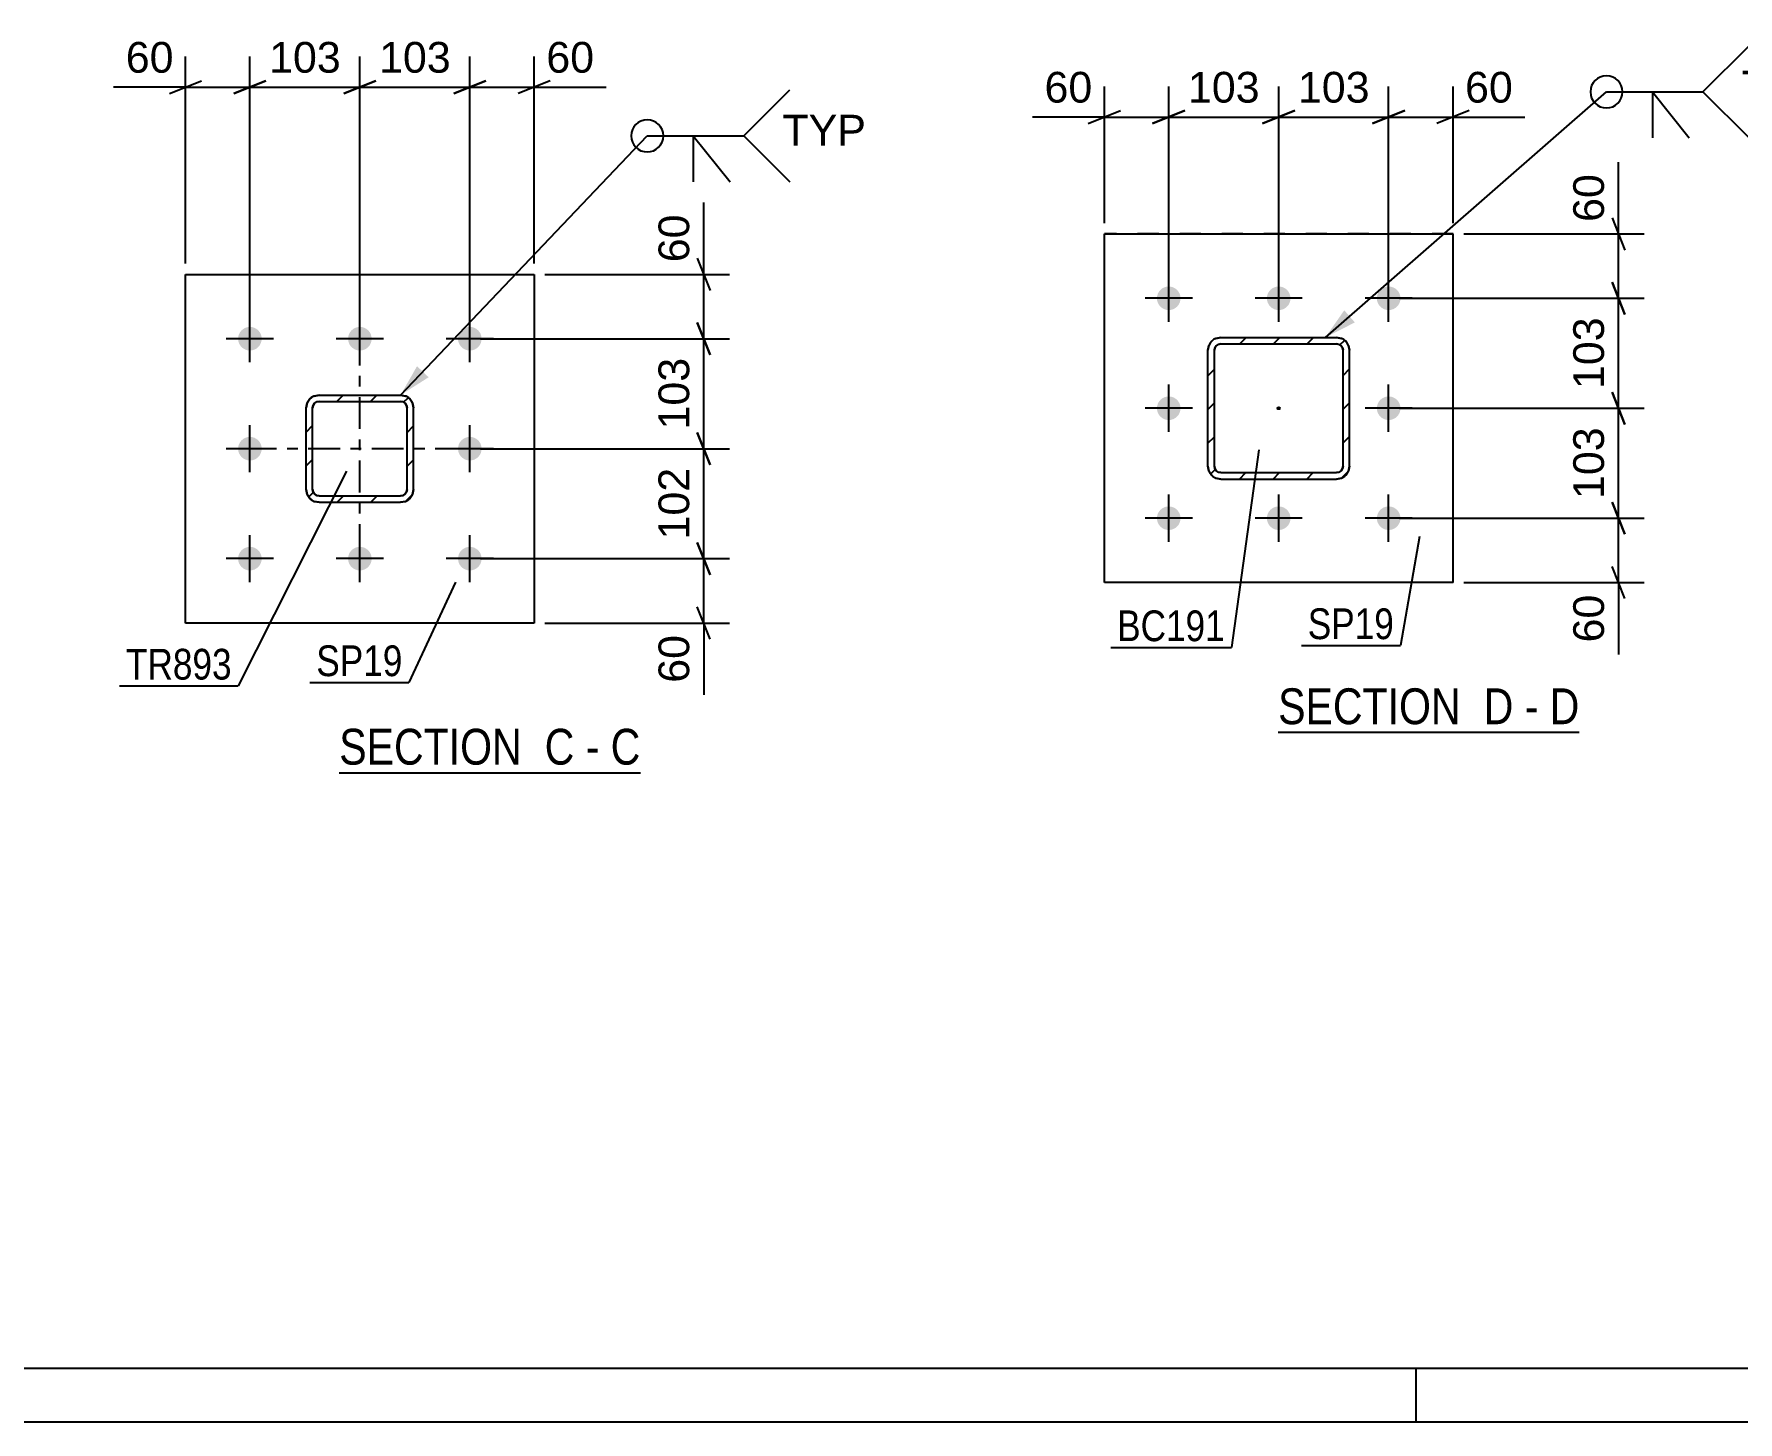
# Model space of a CAD drawing. Header units: millimetres. Extents: x -116 to 725, y -402 to 192.
# Drawn here: x -33.5 to 125.3, y -402.3 to -272.9 of the extents above; entities that cross this region are included whole.
import ezdxf

# ---------------------------------------------------------------- set-up
doc = ezdxf.new("R2010")
doc.units = ezdxf.units.MM
doc.linetypes.add('DXK_LINE_DOT2', pattern=[3.9198, 1.9599, -1.9599])
doc.linetypes.add('DXK_LINE_DOT3', pattern=[5.9187, 2.979, -0.9799, 0.9799, -0.9799])
doc.styles.add('Arial', font='ARIAL.TTF', dxfattribs={"height": 0.2})
doc.styles.add('Arial Narrow', font='ARIALN.TTF', dxfattribs={"height": 0.2})

# ---------------------------------------------------------------- blocks, each defined once
blk = doc.blocks.new('Unknown-200057545-1133')
at = {"color": 5, "linetype": 'Continuous'}
for p, q in [((-110.72, -397.25), (720.28, -397.25)), ((95.28, -402.25), (95.28, -397.25)), ((-115.72, -402.25), (725.28, -402.25))]:
    blk.add_line(p, q, dxfattribs=at)
blk = doc.blocks.new('Unknown-200057545-20 - 8634')
at = {"color": 6, "linetype": 'Continuous'}
blk.add_line((82.43, -337.96), (110.5, -337.96), dxfattribs=at)
at = {"color": 0, "linetype": 'Continuous'}
for points in [[(100.54, -337.21), (100.54, -333.71), (82.43, -333.71), (82.43, -337.21)], [(104.36, -337.21), (104.36, -333.71), (101.59, -333.71), (101.59, -337.21)], [(106.69, -337.21), (106.69, -333.71), (105.41, -333.71), (105.41, -337.21)], [(110.5, -337.21), (110.5, -333.71), (107.74, -333.71), (107.74, -337.21)]]:
    blk.add_wipeout(points, dxfattribs=at)
at = {"color": 7, "linetype": 'Continuous', "style": 'Arial Narrow'}
for s, p in [('SECTION ', (82.43, -337.21)), ('D', (101.59, -337.21)), ('D', (107.74, -337.21)), ('-', (105.41, -337.21))]:
    blk.add_text(s, height=3.34, dxfattribs=at).set_placement(p)
blk = doc.blocks.new('Unknown-200057545-13 - 8093')
at = {"color": 6, "linetype": 'Continuous'}
blk.add_line((-5.09, -341.73), (22.98, -341.73), dxfattribs=at)
at = {"color": 0, "linetype": 'Continuous'}
for points in [[(13.01, -340.98), (13.01, -337.48), (-5.09, -337.48), (-5.09, -340.98)], [(16.83, -340.98), (16.83, -337.48), (14.06, -337.48), (14.06, -340.98)], [(19.16, -340.98), (19.16, -337.48), (17.88, -337.48), (17.88, -340.98)], [(22.98, -340.98), (22.98, -337.48), (20.21, -337.48), (20.21, -340.98)]]:
    blk.add_wipeout(points, dxfattribs=at)
at = {"color": 7, "linetype": 'Continuous', "style": 'Arial Narrow'}
for s, p in [('SECTION ', (-5.09, -340.98)), ('C', (14.06, -340.98)), ('C', (20.21, -340.98)), ('-', (17.88, -340.98))]:
    blk.add_text(s, height=3.34, dxfattribs=at).set_placement(p)
blk = doc.blocks.new('Bolt-200057545-8728 - 8634')
at = {"linetype": 'Continuous'}
for points in [[(72.23, -298.61, -1), (72.23, -296.41, -1)], [(82.48, -298.61, -1), (82.48, -296.41, -1)], [(92.73, -298.61, -1), (92.73, -296.41, -1)], [(72.23, -308.86, -1), (72.23, -306.66, -1)], [(92.73, -308.86, -1), (92.73, -306.66, -1)], [(72.23, -319.11, -1), (72.23, -316.91, -1)], [(82.48, -319.11, -1), (82.48, -316.91, -1)], [(92.73, -319.11, -1), (92.73, -316.91, -1)]]:
    blk.add_hatch(color=1, dxfattribs=at).paths.add_polyline_path(points)
at = {"color": 1, "linetype": 'Continuous'}
for p, q in [((72.23, -299.71), (72.23, -295.31)), ((82.48, -299.71), (82.48, -295.31)), ((92.73, -299.71), (92.73, -295.31)), ((74.43, -297.51), (70.03, -297.51)), ((84.68, -297.51), (80.28, -297.51)), ((94.93, -297.51), (90.53, -297.51)), ((72.23, -309.96), (72.23, -305.56)), ((92.73, -309.96), (92.73, -305.56)), ((74.43, -307.76), (70.03, -307.76)), ((94.93, -307.76), (90.53, -307.76)), ((72.23, -320.21), (72.23, -315.81)), ((82.48, -320.21), (82.48, -315.81)), ((92.73, -320.21), (92.73, -315.81)), ((74.43, -318.01), (70.03, -318.01)), ((84.68, -318.01), (80.28, -318.01)), ((94.93, -318.01), (90.53, -318.01))]:
    blk.add_line(p, q, dxfattribs=at)
blk = doc.blocks.new('Part-200057545-8809 - 8634')
at = {"linetype": 'Continuous'}
h = blk.add_hatch(dxfattribs=at)
h.set_pattern_fill('', scale=0.7, style=0, pattern_type=0)
h.set_pattern_definition([(45, (88.3353, -314.2726), (-1.57154, 1.57154), [])])
h.paths.add_polyline_path([(87.88, -314.36), (88.34, -314.27), (88.72, -314.01), (88.98, -313.62), (89.08, -313.16), (89.08, -302.36), (88.98, -301.9), (88.72, -301.52), (88.34, -301.26), (87.88, -301.16), (77.08, -301.16), (76.62, -301.26), (76.23, -301.52), (75.97, -301.9), (75.88, -302.36), (75.88, -313.16), (75.97, -313.62), (76.23, -314.01), (76.62, -314.27), (77.08, -314.36)])
h.paths.add_polyline_path([(77.08, -313.76), (76.85, -313.72), (76.65, -313.59), (76.52, -313.39), (76.48, -313.16), (76.48, -302.36), (76.52, -302.13), (76.65, -301.94), (76.85, -301.81), (77.08, -301.76), (87.88, -301.76), (88.11, -301.81), (88.3, -301.94), (88.43, -302.13), (88.48, -302.36), (88.48, -313.16), (88.43, -313.39), (88.3, -313.59), (88.11, -313.72), (87.88, -313.76)])
blk.add_hatch(color=246, dxfattribs=at).paths.add_polyline_path([(82.48, -307.86, -1), (82.48, -307.66, -1)])
at = {"color": 7, "linetype": 'DXK_LINE_DOT2'}
for p, q in [((76.62, -301.26), (77.08, -301.16)), ((77.08, -301.76), (76.85, -301.81)), ((77.08, -301.16), (87.88, -301.16)), ((77.08, -301.76), (87.88, -301.76)), ((87.88, -301.16), (88.34, -301.26)), ((88.11, -301.81), (87.88, -301.76)), ((75.88, -302.36), (75.97, -301.9)), ((75.88, -313.16), (75.88, -302.36)), ((76.52, -302.13), (76.48, -302.36)), ((76.48, -313.16), (76.48, -302.36)), ((76.65, -301.94), (76.52, -302.13)), ((76.85, -301.81), (76.65, -301.94)), ((88.3, -301.94), (88.11, -301.81)), ((88.43, -302.13), (88.3, -301.94)), ((88.48, -302.36), (88.43, -302.13)), ((88.48, -313.16), (88.48, -302.36)), ((88.98, -301.9), (89.08, -302.36)), ((89.08, -313.16), (89.08, -302.36)), ((75.97, -313.62), (75.88, -313.16)), ((76.48, -313.16), (76.52, -313.39)), ((76.52, -313.39), (76.65, -313.59)), ((77.08, -314.36), (76.62, -314.27)), ((76.65, -313.59), (76.85, -313.72)), ((76.85, -313.72), (77.08, -313.76)), ((77.08, -313.76), (87.88, -313.76)), ((77.08, -314.36), (87.88, -314.36)), ((87.88, -313.76), (88.11, -313.72)), ((88.34, -314.27), (87.88, -314.36)), ((88.11, -313.72), (88.3, -313.59)), ((88.3, -313.59), (88.43, -313.39)), ((88.43, -313.39), (88.48, -313.16)), ((89.08, -313.16), (88.98, -313.62))]:
    blk.add_line(p, q, dxfattribs=at)
at = {"color": 2, "linetype": 'Continuous'}
for p, q in [((77.08, -301.16), (76.62, -301.26)), ((76.85, -301.81), (77.08, -301.76)), ((77.08, -301.16), (87.88, -301.16)), ((77.08, -301.76), (87.88, -301.76)), ((88.34, -301.26), (87.88, -301.16)), ((87.88, -301.76), (88.11, -301.81)), ((75.97, -301.9), (75.88, -302.36)), ((75.88, -313.16), (75.88, -302.36)), ((76.48, -302.36), (76.52, -302.13)), ((76.48, -313.16), (76.48, -302.36)), ((76.52, -302.13), (76.65, -301.94)), ((76.65, -301.94), (76.85, -301.81)), ((88.11, -301.81), (88.3, -301.94)), ((88.3, -301.94), (88.43, -302.13)), ((88.43, -302.13), (88.48, -302.36)), ((88.48, -313.16), (88.48, -302.36)), ((89.08, -302.36), (88.98, -301.9)), ((89.08, -313.16), (89.08, -302.36)), ((75.88, -313.16), (75.97, -313.62)), ((76.52, -313.39), (76.48, -313.16)), ((76.65, -313.59), (76.52, -313.39)), ((76.62, -314.27), (77.08, -314.36)), ((76.85, -313.72), (76.65, -313.59)), ((77.08, -313.76), (76.85, -313.72)), ((77.08, -313.76), (87.88, -313.76)), ((77.08, -314.36), (87.88, -314.36)), ((88.11, -313.72), (87.88, -313.76)), ((87.88, -314.36), (88.34, -314.27)), ((88.3, -313.59), (88.11, -313.72)), ((88.43, -313.39), (88.3, -313.59)), ((88.48, -313.16), (88.43, -313.39)), ((88.98, -313.62), (89.08, -313.16))]:
    blk.add_line(p, q, dxfattribs=at)
at = {"color": 7, "linetype": 'DXK_LINE_DOT3'}
blk.add_line((82.48, -307.76), (82.48, -307.76), dxfattribs=at)
at = {"color": 246, "linetype": 'DXK_LINE_DOT2'}
blk.add_line((82.48, -307.76), (82.48, -307.76), dxfattribs=at)
at = {"color": 246, "linetype": 'Continuous'}
blk.add_circle((82.48, -307.76), 0.1, dxfattribs=at)
at = {"color": 7, "linetype": 'DXK_LINE_DOT2'}
for centre, start, end in [((77.08, -302.36), 112.5, 157.5), ((87.88, -302.36), 22.5, 67.5), ((77.08, -313.16), 202.5, 247.5), ((87.88, -313.16), 292.5, 337.5)]:
    blk.add_arc(centre, 1.2, start, end, dxfattribs=at)
at = {"color": 2, "linetype": 'Continuous'}
for centre, start, end in [((77.08, -302.36), 112.5, 157.5), ((87.88, -302.36), 22.5, 67.5), ((77.08, -313.16), 202.5, 247.5), ((87.88, -313.16), 292.5, 337.5)]:
    blk.add_arc(centre, 1.2, start, end, dxfattribs=at)
blk = doc.blocks.new('Part-200057545-8801 - 8634')
at = {"color": 2, "linetype": 'Continuous'}
for p, q in [((66.23, -291.51), (98.73, -291.51)), ((66.23, -324.01), (66.23, -291.51)), ((98.73, -324.01), (98.73, -291.51)), ((98.73, -324.01), (66.23, -324.01))]:
    blk.add_line(p, q, dxfattribs=at)
at = {"color": 7, "linetype": 'DXK_LINE_DOT2'}
for p, q in [((98.73, -291.51), (66.23, -291.51)), ((98.73, -324.01), (66.23, -324.01))]:
    blk.add_line(p, q, dxfattribs=at)
blk = doc.blocks.new('Part-200057545-8146 - 8093')
at = {"linetype": 'Continuous'}
h = blk.add_hatch(dxfattribs=at)
h.set_pattern_fill('', scale=0.7, style=0, pattern_type=0)
h.set_pattern_definition([(45, (1.0913, -316.4366), (-1.57154, 1.57154), [])])
h.paths.add_polyline_path([(0.63, -316.53), (1.09, -316.44), (1.48, -316.18), (1.74, -315.79), (1.83, -315.33), (1.83, -307.73), (1.74, -307.27), (1.48, -306.88), (1.09, -306.62), (0.63, -306.53), (-6.97, -306.53), (-7.43, -306.62), (-7.82, -306.88), (-8.08, -307.27), (-8.17, -307.73), (-8.17, -315.33), (-8.08, -315.79), (-7.82, -316.18), (-7.43, -316.44), (-6.97, -316.53)])
h.paths.add_polyline_path([(-6.97, -315.93), (-7.2, -315.88), (-7.39, -315.75), (-7.52, -315.56), (-7.57, -315.33), (-7.57, -307.73), (-7.52, -307.5), (-7.39, -307.3), (-7.2, -307.17), (-6.97, -307.13), (0.63, -307.13), (0.86, -307.17), (1.06, -307.3), (1.19, -307.5), (1.23, -307.73), (1.23, -315.33), (1.19, -315.56), (1.06, -315.75), (0.86, -315.88), (0.63, -315.93)])
at = {"color": 7, "linetype": 'DXK_LINE_DOT3'}
for p, q in [((-3.17, -321.53), (-3.17, -301.53)), ((6.83, -311.53), (-13.17, -311.53))]:
    blk.add_line(p, q, dxfattribs=at)
at = {"color": 7, "linetype": 'DXK_LINE_DOT2'}
for p, q in [((-7.43, -306.62), (-6.97, -306.53)), ((-6.97, -306.53), (0.63, -306.53)), ((0.63, -306.53), (1.09, -306.62)), ((-8.17, -307.73), (-8.08, -307.27)), ((-8.17, -315.33), (-8.17, -307.73)), ((-7.52, -307.5), (-7.57, -307.73)), ((-7.57, -315.33), (-7.57, -307.73)), ((-7.39, -307.3), (-7.52, -307.5)), ((-7.2, -307.17), (-7.39, -307.3)), ((-6.97, -307.13), (-7.2, -307.17)), ((-6.97, -307.13), (0.63, -307.13)), ((0.86, -307.17), (0.63, -307.13)), ((1.06, -307.3), (0.86, -307.17)), ((1.19, -307.5), (1.06, -307.3)), ((1.23, -307.73), (1.19, -307.5)), ((1.23, -315.33), (1.23, -307.73)), ((1.74, -307.27), (1.83, -307.73)), ((1.83, -315.33), (1.83, -307.73)), ((-8.08, -315.79), (-8.17, -315.33)), ((-7.57, -315.33), (-7.52, -315.56)), ((-7.52, -315.56), (-7.39, -315.75)), ((-7.39, -315.75), (-7.2, -315.88)), ((-7.2, -315.88), (-6.97, -315.93)), ((-6.97, -315.93), (0.63, -315.93)), ((0.63, -315.93), (0.86, -315.88)), ((0.86, -315.88), (1.06, -315.75)), ((1.06, -315.75), (1.19, -315.56)), ((1.19, -315.56), (1.23, -315.33)), ((1.83, -315.33), (1.74, -315.79)), ((-6.97, -316.53), (-7.43, -316.44)), ((-6.97, -316.53), (0.63, -316.53)), ((1.09, -316.44), (0.63, -316.53))]:
    blk.add_line(p, q, dxfattribs=at)
at = {"color": 2, "linetype": 'Continuous'}
for p, q in [((-6.97, -306.53), (-7.43, -306.62)), ((-6.97, -306.53), (0.63, -306.53)), ((1.09, -306.62), (0.63, -306.53)), ((-8.08, -307.27), (-8.17, -307.73)), ((-8.17, -315.33), (-8.17, -307.73)), ((-7.57, -307.73), (-7.52, -307.5)), ((-7.57, -315.33), (-7.57, -307.73)), ((-7.52, -307.5), (-7.39, -307.3)), ((-7.39, -307.3), (-7.2, -307.17)), ((-7.2, -307.17), (-6.97, -307.13)), ((-6.97, -307.13), (0.63, -307.13)), ((0.63, -307.13), (0.86, -307.17)), ((0.86, -307.17), (1.06, -307.3)), ((1.06, -307.3), (1.19, -307.5)), ((1.19, -307.5), (1.23, -307.73)), ((1.23, -315.33), (1.23, -307.73)), ((1.83, -307.73), (1.74, -307.27)), ((1.83, -315.33), (1.83, -307.73)), ((-8.17, -315.33), (-8.08, -315.79)), ((-7.52, -315.56), (-7.57, -315.33)), ((-7.39, -315.75), (-7.52, -315.56)), ((-7.2, -315.88), (-7.39, -315.75)), ((-6.97, -315.93), (-7.2, -315.88)), ((-6.97, -315.93), (0.63, -315.93)), ((0.86, -315.88), (0.63, -315.93)), ((1.06, -315.75), (0.86, -315.88)), ((1.19, -315.56), (1.06, -315.75)), ((1.23, -315.33), (1.19, -315.56)), ((1.74, -315.79), (1.83, -315.33)), ((-7.43, -316.44), (-6.97, -316.53)), ((-6.97, -316.53), (0.63, -316.53)), ((0.63, -316.53), (1.09, -316.44))]:
    blk.add_line(p, q, dxfattribs=at)
at = {"color": 7, "linetype": 'DXK_LINE_DOT2'}
for centre, start, end in [((-6.97, -307.73), 112.5, 157.5), ((0.63, -307.73), 22.5, 67.5), ((-6.97, -315.33), 202.5, 247.5), ((0.63, -315.33), 292.5, 337.5)]:
    blk.add_arc(centre, 1.2, start, end, dxfattribs=at)
at = {"color": 2, "linetype": 'Continuous'}
for centre, start, end in [((-6.97, -307.73), 112.5, 157.5), ((0.63, -307.73), 22.5, 67.5), ((-6.97, -315.33), 202.5, 247.5), ((0.63, -315.33), 292.5, 337.5)]:
    blk.add_arc(centre, 1.2, start, end, dxfattribs=at)
blk = doc.blocks.new('Bolt-200057545-8135 - 8093')
at = {"linetype": 'Continuous'}
for points in [[(-13.42, -302.38, -1), (-13.42, -300.18, -1)], [(-3.17, -302.38, -1), (-3.17, -300.18, -1)], [(7.08, -302.38, -1), (7.08, -300.18, -1)], [(-13.42, -312.63, -1), (-13.42, -310.43, -1)], [(7.08, -312.63, -1), (7.08, -310.43, -1)], [(-13.42, -322.88, -1), (-13.42, -320.68, -1)], [(-3.17, -322.88, -1), (-3.17, -320.68, -1)], [(7.08, -322.88, -1), (7.08, -320.68, -1)]]:
    blk.add_hatch(color=1, dxfattribs=at).paths.add_polyline_path(points)
at = {"color": 1, "linetype": 'Continuous'}
for p, q in [((-13.42, -303.48), (-13.42, -299.08)), ((-3.17, -303.48), (-3.17, -299.08)), ((7.08, -303.48), (7.08, -299.08)), ((-11.22, -301.28), (-15.62, -301.28)), ((-0.97, -301.28), (-5.37, -301.28)), ((9.28, -301.28), (4.88, -301.28)), ((-13.42, -313.73), (-13.42, -309.33)), ((7.08, -313.73), (7.08, -309.33)), ((-11.22, -311.53), (-15.62, -311.53)), ((9.28, -311.53), (4.88, -311.53)), ((-13.42, -323.98), (-13.42, -319.58)), ((-3.17, -323.98), (-3.17, -319.58)), ((7.08, -323.98), (7.08, -319.58)), ((-11.22, -321.78), (-15.62, -321.78)), ((-0.97, -321.78), (-5.37, -321.78)), ((9.28, -321.78), (4.88, -321.78))]:
    blk.add_line(p, q, dxfattribs=at)
blk = doc.blocks.new('Part-200057545-8250 - 8093')
at = {"color": 2, "linetype": 'Continuous'}
for p, q in [((-19.42, -327.78), (-19.42, -295.28)), ((-19.42, -295.28), (13.08, -295.28)), ((13.08, -295.28), (13.08, -327.78)), ((13.08, -327.78), (-19.42, -327.78))]:
    blk.add_line(p, q, dxfattribs=at)
blk = doc.blocks.new('StraightDimension-200057545-15517 - 8634')
at = {"color": 7, "linetype": 'Continuous'}
for p, q in [((113.55, -316.51), (114.75, -319.51)), ((93.73, -318.01), (116.55, -318.01)), ((114.15, -324.01), (114.15, -318.01)), ((114.75, -325.51), (113.55, -322.51)), ((99.73, -324.01), (116.55, -324.01))]:
    blk.add_line(p, q, dxfattribs=at)
at = {"color": 0}
blk.add_wipeout([(113.4, -324.54), (109.2, -324.54), (109.2, -330.19), (113.4, -330.19)], dxfattribs=at)
at = {"color": 7, "linetype": 'Continuous'}
blk.add_line((114.15, -324.01), (114.15, -330.71), dxfattribs=at)
blk.add_line((114.15, -324.01), (114.15, -330.71), dxfattribs=at)
at = {"color": 3, "style": 'Arial'}
blk.add_text('60', height=2.865, rotation=90.0002, dxfattribs=at).set_placement((112.8, -329.59))
blk = doc.blocks.new('StraightDimension-200057545-8850 - 8634')
at = {"color": 7, "linetype": 'Continuous'}
for p, q in [((66.23, -290.51), (66.23, -277.77)), ((72.23, -296.51), (72.23, -277.77)), ((64.73, -281.22), (67.73, -280.02)), ((66.23, -280.62), (72.23, -280.62)), ((73.73, -280.02), (70.73, -281.22))]:
    blk.add_line(p, q, dxfattribs=at)
at = {"color": 0}
blk.add_wipeout([(65.7, -279.87), (65.7, -275.67), (60.05, -275.67), (60.05, -279.87)], dxfattribs=at)
at = {"color": 7, "linetype": 'Continuous'}
blk.add_line((66.23, -280.62), (59.53, -280.62), dxfattribs=at)
blk.add_line((66.23, -280.62), (59.53, -280.62), dxfattribs=at)
at = {"color": 3, "style": 'Arial'}
blk.add_text('60', height=2.865, dxfattribs=at).set_placement((60.65, -279.27))
blk = doc.blocks.new('StraightDimension-200057545-8864 - 8634')
at = {"color": 7, "linetype": 'Continuous'}
for p, q in [((92.73, -296.51), (92.73, -277.77)), ((98.73, -290.51), (98.73, -277.77)), ((91.23, -281.22), (94.23, -280.02)), ((92.73, -280.62), (98.73, -280.62)), ((100.23, -280.02), (97.23, -281.22))]:
    blk.add_line(p, q, dxfattribs=at)
at = {"color": 0}
blk.add_wipeout([(104.9, -279.87), (104.9, -275.67), (99.25, -275.67), (99.25, -279.87)], dxfattribs=at)
at = {"color": 7, "linetype": 'Continuous'}
blk.add_line((98.73, -280.62), (105.42, -280.62), dxfattribs=at)
blk.add_line((98.73, -280.62), (105.42, -280.62), dxfattribs=at)
at = {"color": 3, "style": 'Arial'}
blk.add_text('60', height=2.865, dxfattribs=at).set_placement((99.85, -279.27))
blk = doc.blocks.new('StraightDimension-200057545-13355 - 8634')
at = {"color": 7, "linetype": 'Continuous'}
for p, q in [((72.23, -296.51), (72.23, -277.77)), ((82.48, -296.51), (82.48, -277.77)), ((70.73, -281.22), (73.73, -280.02)), ((72.23, -280.62), (82.48, -280.62)), ((83.98, -280.02), (80.98, -281.22))]:
    blk.add_line(p, q, dxfattribs=at)
at = {"color": 0}
blk.add_wipeout([(81.29, -279.87), (81.29, -275.67), (73.42, -275.67), (73.42, -279.87)], dxfattribs=at)
at = {"color": 3, "style": 'Arial'}
blk.add_text('103', height=2.865, dxfattribs=at).set_placement((74.02, -279.27))
blk = doc.blocks.new('StraightDimension-200057545-13357 - 8634')
at = {"color": 7, "linetype": 'Continuous'}
for p, q in [((82.48, -296.51), (82.48, -277.77)), ((92.73, -296.51), (92.73, -277.77)), ((80.98, -281.22), (83.98, -280.02)), ((82.48, -280.62), (92.73, -280.62)), ((94.23, -280.02), (91.23, -281.22))]:
    blk.add_line(p, q, dxfattribs=at)
at = {"color": 0}
blk.add_wipeout([(91.54, -279.87), (91.54, -275.67), (83.67, -275.67), (83.67, -279.87)], dxfattribs=at)
at = {"color": 3, "style": 'Arial'}
blk.add_text('103', height=2.865, dxfattribs=at).set_placement((84.27, -279.27))
blk = doc.blocks.new('StraightDimension-200057545-15514 - 8634')
at = {"color": 7, "linetype": 'Continuous'}
for p, q in [((113.55, -290.01), (114.75, -293.01)), ((99.73, -291.51), (116.55, -291.51)), ((114.15, -297.51), (114.15, -291.51)), ((114.75, -299.01), (113.55, -296.01)), ((93.73, -297.51), (116.55, -297.51))]:
    blk.add_line(p, q, dxfattribs=at)
at = {"color": 0}
blk.add_wipeout([(113.4, -285.34), (109.2, -285.34), (109.2, -290.99), (113.4, -290.99)], dxfattribs=at)
at = {"color": 7, "linetype": 'Continuous'}
blk.add_line((114.15, -291.51), (114.15, -284.82), dxfattribs=at)
blk.add_line((114.15, -291.51), (114.15, -284.82), dxfattribs=at)
at = {"color": 3, "style": 'Arial'}
blk.add_text('60', height=2.865, rotation=90.0002, dxfattribs=at).set_placement((112.8, -290.39))
blk = doc.blocks.new('StraightDimension-200057545-15515 - 8634')
at = {"color": 7, "linetype": 'Continuous'}
for p, q in [((113.55, -296.01), (114.75, -299.01)), ((93.73, -297.51), (116.55, -297.51)), ((114.15, -307.76), (114.15, -297.51)), ((114.75, -309.26), (113.55, -306.26)), ((93.73, -307.76), (116.55, -307.76))]:
    blk.add_line(p, q, dxfattribs=at)
at = {"color": 0}
blk.add_wipeout([(113.4, -298.7), (109.2, -298.7), (109.2, -306.57), (113.4, -306.57)], dxfattribs=at)
at = {"color": 3, "style": 'Arial'}
blk.add_text('103', height=2.865, rotation=90.0002, dxfattribs=at).set_placement((112.8, -305.97))
blk = doc.blocks.new('StraightDimension-200057545-15516 - 8634')
at = {"color": 7, "linetype": 'Continuous'}
for p, q in [((113.55, -306.26), (114.75, -309.26)), ((93.73, -307.76), (116.55, -307.76)), ((114.15, -318.01), (114.15, -307.76)), ((114.75, -319.51), (113.55, -316.51)), ((93.73, -318.01), (116.55, -318.01))]:
    blk.add_line(p, q, dxfattribs=at)
at = {"color": 0}
blk.add_wipeout([(113.4, -308.95), (109.2, -308.95), (109.2, -316.82), (113.4, -316.82)], dxfattribs=at)
at = {"color": 3, "style": 'Arial'}
blk.add_text('103', height=2.865, rotation=90.0002, dxfattribs=at).set_placement((112.8, -316.22))
blk = doc.blocks.new('StraightDimension-200057545-15490 - 8093')
at = {"color": 7, "linetype": 'Continuous'}
for p, q in [((28.28, -299.78), (29.48, -302.78)), ((8.08, -301.28), (31.28, -301.28)), ((28.88, -311.53), (28.88, -301.28)), ((29.48, -313.03), (28.28, -310.03)), ((8.08, -311.53), (31.28, -311.53))]:
    blk.add_line(p, q, dxfattribs=at)
at = {"color": 0}
blk.add_wipeout([(28.13, -302.47), (23.93, -302.47), (23.93, -310.34), (28.13, -310.34)], dxfattribs=at)
at = {"color": 3, "style": 'Arial'}
blk.add_text('103', height=2.865, rotation=90.0002, dxfattribs=at).set_placement((27.53, -309.74))
blk = doc.blocks.new('StraightDimension-200057545-15464 - 8093')
at = {"color": 7, "linetype": 'Continuous'}
for p, q in [((7.08, -300.28), (7.08, -274.98)), ((13.08, -294.28), (13.08, -274.98)), ((5.58, -278.43), (8.58, -277.23)), ((7.08, -277.83), (13.08, -277.83)), ((14.58, -277.23), (11.58, -278.43))]:
    blk.add_line(p, q, dxfattribs=at)
at = {"color": 0}
blk.add_wipeout([(19.25, -277.08), (19.25, -272.88), (13.61, -272.88), (13.61, -277.08)], dxfattribs=at)
at = {"color": 7, "linetype": 'Continuous'}
blk.add_line((13.08, -277.83), (19.78, -277.83), dxfattribs=at)
blk.add_line((13.08, -277.83), (19.78, -277.83), dxfattribs=at)
at = {"color": 3, "style": 'Arial'}
blk.add_text('60', height=2.865, dxfattribs=at).set_placement((14.21, -276.48))
blk = doc.blocks.new('StraightDimension-200057545-15465 - 8093')
at = {"color": 7, "linetype": 'Continuous'}
for p, q in [((-3.17, -300.28), (-3.17, -274.98)), ((7.08, -300.28), (7.08, -274.98)), ((-4.67, -278.43), (-1.67, -277.23)), ((-3.17, -277.83), (7.08, -277.83)), ((8.58, -277.23), (5.58, -278.43))]:
    blk.add_line(p, q, dxfattribs=at)
at = {"color": 0}
blk.add_wipeout([(5.89, -277.08), (5.89, -272.88), (-1.98, -272.88), (-1.98, -277.08)], dxfattribs=at)
at = {"color": 3, "style": 'Arial'}
blk.add_text('103', height=2.865, dxfattribs=at).set_placement((-1.38, -276.48))
blk = doc.blocks.new('StraightDimension-200057545-15466 - 8093')
at = {"color": 7, "linetype": 'Continuous'}
for p, q in [((-13.42, -300.28), (-13.42, -274.98)), ((-3.17, -300.28), (-3.17, -274.98)), ((-14.92, -278.43), (-11.92, -277.23)), ((-13.42, -277.83), (-3.17, -277.83)), ((-1.67, -277.23), (-4.67, -278.43))]:
    blk.add_line(p, q, dxfattribs=at)
at = {"color": 0}
blk.add_wipeout([(-4.36, -277.08), (-4.36, -272.88), (-12.23, -272.88), (-12.23, -277.08)], dxfattribs=at)
at = {"color": 3, "style": 'Arial'}
blk.add_text('103', height=2.865, dxfattribs=at).set_placement((-11.63, -276.48))
blk = doc.blocks.new('StraightDimension-200057545-15467 - 8093')
at = {"color": 7, "linetype": 'Continuous'}
for p, q in [((-19.42, -294.28), (-19.42, -274.98)), ((-13.42, -300.28), (-13.42, -274.98)), ((-20.92, -278.43), (-17.92, -277.23)), ((-19.42, -277.83), (-13.42, -277.83)), ((-11.92, -277.23), (-14.92, -278.43))]:
    blk.add_line(p, q, dxfattribs=at)
at = {"color": 0}
blk.add_wipeout([(-19.94, -277.08), (-19.94, -272.88), (-25.59, -272.88), (-25.59, -277.08)], dxfattribs=at)
at = {"color": 7, "linetype": 'Continuous'}
blk.add_line((-19.42, -277.83), (-26.12, -277.83), dxfattribs=at)
blk.add_line((-19.42, -277.83), (-26.12, -277.83), dxfattribs=at)
at = {"color": 3, "style": 'Arial'}
blk.add_text('60', height=2.865, dxfattribs=at).set_placement((-24.99, -276.48))
blk = doc.blocks.new('StraightDimension-200057545-15489 - 8093')
at = {"color": 7, "linetype": 'Continuous'}
for p, q in [((28.28, -293.78), (29.48, -296.78)), ((14.08, -295.28), (31.28, -295.28)), ((28.88, -301.28), (28.88, -295.28)), ((29.48, -302.78), (28.28, -299.78)), ((8.08, -301.28), (31.28, -301.28))]:
    blk.add_line(p, q, dxfattribs=at)
at = {"color": 0}
blk.add_wipeout([(28.13, -289.11), (23.93, -289.11), (23.93, -294.75), (28.13, -294.75)], dxfattribs=at)
at = {"color": 7, "linetype": 'Continuous'}
blk.add_line((28.88, -295.28), (28.88, -288.58), dxfattribs=at)
blk.add_line((28.88, -295.28), (28.88, -288.58), dxfattribs=at)
at = {"color": 3, "style": 'Arial'}
blk.add_text('60', height=2.865, rotation=90.0002, dxfattribs=at).set_placement((27.53, -294.15))
blk = doc.blocks.new('StraightDimension-200057545-15491 - 8093')
at = {"color": 7, "linetype": 'Continuous'}
for p, q in [((28.28, -310.03), (29.48, -313.03)), ((8.08, -311.53), (31.28, -311.53)), ((28.88, -321.78), (28.88, -311.53)), ((29.48, -323.28), (28.28, -320.28)), ((8.08, -321.78), (31.28, -321.78))]:
    blk.add_line(p, q, dxfattribs=at)
at = {"color": 0}
blk.add_wipeout([(28.13, -312.72), (23.93, -312.72), (23.93, -320.59), (28.13, -320.59)], dxfattribs=at)
at = {"color": 3, "style": 'Arial'}
blk.add_text('102', height=2.865, rotation=90.0002, dxfattribs=at).set_placement((27.53, -319.99))
blk = doc.blocks.new('StraightDimension-200057545-15492 - 8093')
at = {"color": 7, "linetype": 'Continuous'}
for p, q in [((28.28, -320.28), (29.48, -323.28)), ((8.08, -321.78), (31.28, -321.78)), ((28.88, -327.78), (28.88, -321.78)), ((29.48, -329.28), (28.28, -326.28)), ((14.08, -327.78), (31.28, -327.78))]:
    blk.add_line(p, q, dxfattribs=at)
at = {"color": 0}
blk.add_wipeout([(28.13, -328.3), (23.93, -328.3), (23.93, -333.95), (28.13, -333.95)], dxfattribs=at)
at = {"color": 7, "linetype": 'Continuous'}
blk.add_line((28.88, -327.78), (28.88, -334.48), dxfattribs=at)
blk.add_line((28.88, -327.78), (28.88, -334.48), dxfattribs=at)
at = {"color": 3, "style": 'Arial'}
blk.add_text('60', height=2.865, rotation=90.0002, dxfattribs=at).set_placement((27.53, -333.35))
blk = doc.blocks.new('Mark-200057545-8805 - 8634')
at = {"color": 0}
blk.add_wipeout([(77.47, -329.47), (77.47, -326.47), (67.42, -326.47), (67.42, -329.47)], dxfattribs=at)
blk.add_wipeout([(77.47, -329.47), (77.47, -326.47), (67.42, -326.47), (67.42, -329.47)], dxfattribs=at)
at = {"color": 30, "linetype": 'Continuous'}
for p in [(80.64, -311.64), (66.82, -330.07)]:
    blk.add_line(p, (78.07, -330.07), dxfattribs=at)
at = {"color": 3, "style": 'Arial Narrow'}
blk.add_text('BC191', height=2.863, dxfattribs=at).set_placement((67.42, -329.47))
blk = doc.blocks.new('Mark-200057545-8797 - 8634')
at = {"color": 0}
blk.add_wipeout([(93.23, -329.28), (93.23, -326.28), (85.19, -326.28), (85.19, -329.28)], dxfattribs=at)
blk.add_wipeout([(93.23, -329.28), (93.23, -326.28), (85.19, -326.28), (85.19, -329.28)], dxfattribs=at)
at = {"color": 30, "linetype": 'Continuous'}
for p in [(95.61, -319.7), (84.59, -329.88)]:
    blk.add_line(p, (93.83, -329.88), dxfattribs=at)
at = {"color": 3, "style": 'Arial Narrow'}
blk.add_text('SP19', height=2.863, dxfattribs=at).set_placement((85.19, -329.28))
blk = doc.blocks.new('WeldMark-200057545-16489 - 8634')
at = {"linetype": 'Continuous'}
blk.add_hatch(color=30, dxfattribs=at).paths.add_polyline_path([(89.58, -299.76), (86.83, -301.16), (88.59, -298.63)])
at = {"color": 30, "linetype": 'Continuous'}
for p, q in [((86.83, -301.16), (113.03, -278.27)), ((113.03, -278.27), (122.03, -278.27))]:
    blk.add_line(p, q, dxfattribs=at)
at = {"color": 3, "linetype": 'Continuous'}
for q in [(120.75, -282.55), (117.32, -282.55)]:
    blk.add_line((117.32, -278.27), q, dxfattribs=at)
for start, end in [(90, 270), (270, 90)]:
    blk.add_arc((113.03, -278.27), 1.5, start, end, dxfattribs=at)
at = {"color": 0, "linetype": 'Continuous'}
blk.add_wipeout([(133.41, -279.17), (133.41, -276.17), (125.63, -276.17), (125.63, -279.17)], dxfattribs=at)
blk.add_wipeout([(133.41, -279.17), (133.41, -276.17), (125.63, -276.17), (125.63, -279.17)], dxfattribs=at)
at = {"color": 3, "linetype": 'Continuous'}
for q in [(126.32, -273.98), (126.32, -282.55)]:
    blk.add_line((122.03, -278.27), q, dxfattribs=at)
at = {"color": 3, "linetype": 'Continuous', "style": 'Arial'}
blk.add_text('TYP', height=2.865, dxfattribs=at).set_placement((125.63, -279.17))
blk = doc.blocks.new('WeldMark-200057545-8379 - 8093')
at = {"linetype": 'Continuous'}
blk.add_hatch(color=30, dxfattribs=at).paths.add_polyline_path([(3.24, -304.87), (0.63, -306.53), (2.16, -303.84)])
at = {"color": 30, "linetype": 'Continuous'}
for p, q in [((0.63, -306.53), (23.62, -282.37)), ((23.62, -282.37), (32.62, -282.37))]:
    blk.add_line(p, q, dxfattribs=at)
at = {"color": 3, "linetype": 'Continuous'}
for q in [(31.34, -286.66), (27.91, -286.66)]:
    blk.add_line((27.91, -282.37), q, dxfattribs=at)
for start, end in [(90, 270), (270, 90)]:
    blk.add_arc((23.62, -282.37), 1.5, start, end, dxfattribs=at)
at = {"color": 0, "linetype": 'Continuous'}
blk.add_wipeout([(44, -283.27), (44, -280.27), (36.22, -280.27), (36.22, -283.27)], dxfattribs=at)
blk.add_wipeout([(44, -283.27), (44, -280.27), (36.22, -280.27), (36.22, -283.27)], dxfattribs=at)
at = {"color": 3, "linetype": 'Continuous'}
for q in [(36.91, -278.09), (36.91, -286.66)]:
    blk.add_line((32.62, -282.37), q, dxfattribs=at)
at = {"color": 3, "linetype": 'Continuous', "style": 'Arial'}
blk.add_text('TYP', height=2.865, dxfattribs=at).set_placement((36.22, -283.27))
blk = doc.blocks.new('Mark-200057545-8246 - 8093')
at = {"color": 0}
blk.add_wipeout([(0.81, -332.73), (0.81, -329.73), (-7.23, -329.73), (-7.23, -332.73)], dxfattribs=at)
blk.add_wipeout([(0.81, -332.73), (0.81, -329.73), (-7.23, -329.73), (-7.23, -332.73)], dxfattribs=at)
at = {"color": 30, "linetype": 'Continuous'}
for p in [(5.75, -323.98), (-7.83, -333.33)]:
    blk.add_line(p, (1.41, -333.33), dxfattribs=at)
at = {"color": 3, "style": 'Arial Narrow'}
blk.add_text('SP19', height=2.863, dxfattribs=at).set_placement((-7.23, -332.73))
blk = doc.blocks.new('Mark-200057545-8142 - 8093')
at = {"color": 0}
blk.add_wipeout([(-15.1, -333.05), (-15.1, -330.05), (-24.97, -330.05), (-24.97, -333.05)], dxfattribs=at)
blk.add_wipeout([(-15.1, -333.05), (-15.1, -330.05), (-24.97, -330.05), (-24.97, -333.05)], dxfattribs=at)
at = {"color": 30, "linetype": 'Continuous'}
for p in [(-4.42, -313.64), (-25.57, -333.65)]:
    blk.add_line(p, (-14.5, -333.65), dxfattribs=at)
at = {"color": 3, "style": 'Arial Narrow'}
blk.add_text('TR893', height=2.863, dxfattribs=at).set_placement((-24.97, -333.05))

msp = doc.modelspace()

# ---------------------------------------------------------------- block references
for name in ['Unknown-200057545-1133', 'Part-200057545-8801 - 8634', 'Part-200057545-8250 - 8093', 'Bolt-200057545-8728 - 8634', 'Bolt-200057545-8135 - 8093', 'Part-200057545-8146 - 8093', 'Part-200057545-8809 - 8634']:
    msp.add_blockref(name, (0, 0))

# ---------------------------------------------------------------- next in the draw order: block references
for name in ['StraightDimension-200057545-8850 - 8634', 'StraightDimension-200057545-8864 - 8634', 'StraightDimension-200057545-15490 - 8093', 'Mark-200057545-8805 - 8634', 'StraightDimension-200057545-15517 - 8634', 'Mark-200057545-8246 - 8093', 'Unknown-200057545-20 - 8634', 'Unknown-200057545-13 - 8093']:
    msp.add_blockref(name, (0, 0))

# ---------------------------------------------------------------- next in the draw order: block references
for name in ['StraightDimension-200057545-15464 - 8093', 'StraightDimension-200057545-13355 - 8634', 'StraightDimension-200057545-15491 - 8093', 'Mark-200057545-8142 - 8093']:
    msp.add_blockref(name, (0, 0))

# ---------------------------------------------------------------- next in the draw order: block references
for name in ['StraightDimension-200057545-15465 - 8093', 'StraightDimension-200057545-13357 - 8634', 'StraightDimension-200057545-15492 - 8093']:
    msp.add_blockref(name, (0, 0))

# ---------------------------------------------------------------- next in the draw order: block references
for name in ['StraightDimension-200057545-15466 - 8093', 'StraightDimension-200057545-15514 - 8634', 'StraightDimension-200057545-15489 - 8093']:
    msp.add_blockref(name, (0, 0))

# ---------------------------------------------------------------- next in the draw order: block references
for name in ['StraightDimension-200057545-15467 - 8093', 'WeldMark-200057545-8379 - 8093', 'StraightDimension-200057545-15515 - 8634']:
    msp.add_blockref(name, (0, 0))

# ---------------------------------------------------------------- next in the draw order: block references
for name in ['WeldMark-200057545-16489 - 8634', 'StraightDimension-200057545-15516 - 8634']:
    msp.add_blockref(name, (0, 0))

# ---------------------------------------------------------------- next in the draw order: block references
msp.add_blockref('Mark-200057545-8797 - 8634', (0, 0))

doc.saveas('drawing.dxf')
